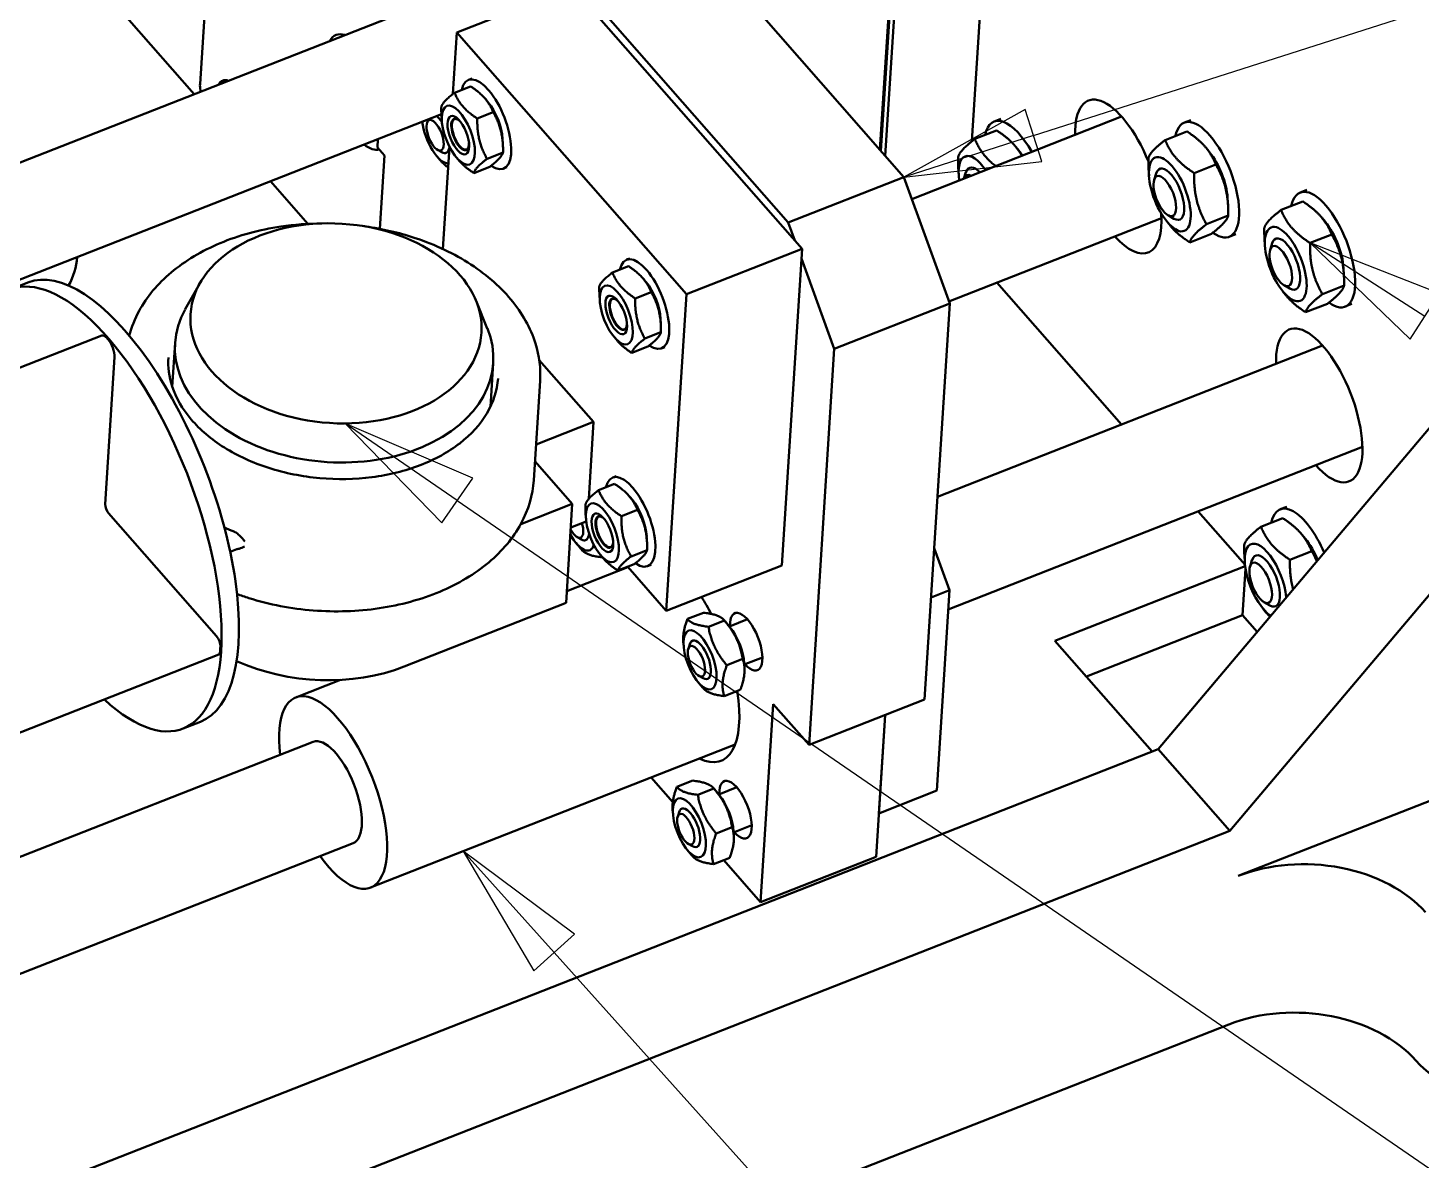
# Model space of a CAD drawing. Header units: millimetres. Extents: x -1259 to 2100, y -2965 to 1485.
# Drawn here: x 625.8 to 753.6, y 322.6 to 426.6 of the extents above; entities that cross this region are included whole.
import ezdxf

# ---------------------------------------------------------------- set-up
doc = ezdxf.new("R2010")
doc.units = ezdxf.units.MM
doc.header["$LTSCALE"] = 5
doc.layers.add('Symbol (ISO)', color=7, linetype='Continuous', lineweight=25)
doc.layers.add('Visible (ISO)', color=7, linetype='Continuous', lineweight=50)

# ---------------------------------------------------------------- blocks, each defined once
blk = doc.blocks.new('Balloon33')
at = {"layer": 'Symbol (ISO)'}
for p, q in [((134.815, 68.334), (133.145, 70.195)), ((135.187, 68.668), (133.145, 70.195)), ((133.145, 70.195), (134.443, 68)), ((134.443, 68), (135.187, 68.668)), ((134.815, 68.334), (154.077, 46.876))]:
    blk.add_line(p, q, dxfattribs=at)
at = {"layer": 'Symbol (ISO)', "flags": 128}
blk.add_lwpolyline([(135.187, 68.668), (133.145, 70.195), (134.443, 68), (135.187, 68.668)], dxfattribs=at)
at = {"layer": 'Symbol (ISO)'}
blk.add_solid([(135.187, 68.668), (133.145, 70.195), (134.443, 68), (135.187, 68.668)], dxfattribs=at)
blk = doc.blocks.new('Balloon34')
at = {"layer": 'Symbol (ISO)'}
for p, q in [((133.038, 76.633), (130.978, 78.05)), ((133.321, 77.045), (130.978, 78.05)), ((130.978, 78.05), (132.755, 76.221)), ((132.755, 76.221), (133.321, 77.045)), ((133.038, 76.633), (162.16, 56.616))]:
    blk.add_line(p, q, dxfattribs=at)
at = {"layer": 'Symbol (ISO)', "flags": 128}
blk.add_lwpolyline([(133.321, 77.045), (130.978, 78.05), (132.755, 76.221), (133.321, 77.045)], dxfattribs=at)
at = {"layer": 'Symbol (ISO)'}
blk.add_solid([(133.321, 77.045), (130.978, 78.05), (132.755, 76.221), (133.321, 77.045)], dxfattribs=at)
blk = doc.blocks.new('Balloon38')
at = {"layer": 'Symbol (ISO)'}
for p, q in [((150.795, 80.014), (148.69, 81.362)), ((151.065, 80.435), (148.69, 81.362)), ((148.69, 81.362), (150.525, 79.593)), ((150.525, 79.593), (151.065, 80.435))]:
    blk.add_line(p, q, dxfattribs=at)
at = {"layer": 'Symbol (ISO)', "flags": 128}
blk.add_lwpolyline([(151.065, 80.435), (148.69, 81.362), (150.525, 79.593), (151.065, 80.435)], dxfattribs=at)
at = {"layer": 'Symbol (ISO)'}
blk.add_solid([(151.065, 80.435), (148.69, 81.362), (150.525, 79.593), (151.065, 80.435)], dxfattribs=at)
blk = doc.blocks.new('Balloon39')
at = {"layer": 'Symbol (ISO)'}
for p, q in [((143.616, 83.334), (166.587, 90.692)), ((143.463, 83.811), (141.235, 82.572)), ((143.768, 82.858), (143.463, 83.811)), ((143.616, 83.334), (141.235, 82.572)), ((141.235, 82.572), (143.768, 82.858))]:
    blk.add_line(p, q, dxfattribs=at)
at = {"layer": 'Symbol (ISO)', "flags": 128}
blk.add_lwpolyline([(143.463, 83.811), (141.235, 82.572), (143.768, 82.858), (143.463, 83.811)], dxfattribs=at)
at = {"layer": 'Symbol (ISO)'}
blk.add_solid([(143.463, 83.811), (141.235, 82.572), (143.768, 82.858), (143.463, 83.811)], dxfattribs=at)

msp = doc.modelspace()

# ---------------------------------------------------------------- linework, layer by layer
at = {"layer": 'Visible (ISO)'}
for p, q in [((643.48, 451.18), (641.59, 421.42)), ((705.22, 433.52), (704.06, 415.27)), ((704.47, 414.81), (705.65, 433.44)), ((713.47, 432.62), (712.42, 416.15)), ((641.04, 420.47), (631.84, 430.96)), ((695.57, 408.69), (675.8, 431.2)), ((544.94, 382.73), (664.4, 429.64)), ((665.14, 426.13), (675.75, 430.3)), ((675.75, 430.3), (696.83, 406.28)), ((704.94, 430.46), (703.98, 415.35)), ((704.06, 415.27), (705.04, 430.75)), ((706.17, 412.86), (692.67, 428.24)), ((664.78, 420.49), (665.14, 426.13)), ((665.14, 426.13), (686.22, 402.12)), ((666.41, 421.19), (664.94, 420.61)), ((666.23, 421.78), (666.55, 421.91)), ((668.03, 419.72), (667.8, 420.01)), ((548.59, 373.42), (663.74, 418.64)), ((662.42, 417.84), (662.52, 418.16)), ((663.77, 418.05), (663.74, 418.56)), ((668.5, 418.81), (667.03, 418.23)), ((706.9, 410.84), (726.16, 418.41)), ((714.46, 417.96), (715.06, 418.2)), ((731.92, 417.86), (732.52, 418.1)), ((664.75, 417.93), (664.77, 417.98)), ((714.68, 417.15), (712.69, 416.36)), ((732.15, 417.05), (730.15, 416.26)), ((657.91, 416.35), (657.86, 415.59)), ((657.86, 415.59), (658.52, 414.84)), ((663.88, 406.25), (664.47, 415.65)), ((669.35, 416.38), (669.38, 415.86)), ((716.77, 415.26), (716.45, 415.64)), ((734.23, 415.16), (733.91, 415.54)), ((658.52, 414.84), (658.09, 408.11)), ((663.28, 414.82), (663.52, 414.53)), ((663.39, 415.36), (663.77, 415.14)), ((664.17, 415.08), (664.17, 415.08)), ((665.09, 414.7), (665.32, 414.41)), ((665.72, 415.45), (665.77, 415.43)), ((669.39, 415.12), (667.92, 414.54)), ((668.19, 413.81), (666.71, 413.23)), ((669.43, 413.64), (669.74, 413.76)), ((711.21, 413.08), (711.17, 413.75)), ((711.69, 412.72), (711.87, 413.3)), ((728.67, 412.98), (728.63, 413.65)), ((729.15, 412.61), (729.33, 413.2)), ((734.81, 414.01), (732.81, 413.23)), ((651.49, 408.57), (648.06, 412.48)), ((706.17, 412.86), (695.57, 408.69)), ((710.38, 401.25), (706.17, 412.86)), ((735.88, 410.94), (735.92, 410.26)), ((742.78, 410.63), (740.79, 409.84)), ((742.55, 411.44), (743.16, 411.68)), ((730.43, 409.35), (730.96, 409.04)), ((735.94, 409.32), (733.94, 408.53)), ((695.57, 408.69), (696.17, 407.03)), ((710.31, 401.44), (729.81, 409.1)), ((730.33, 408.76), (730.64, 408.37)), ((744.86, 408.74), (744.55, 409.12)), ((734.4, 407.65), (732.41, 406.87)), ((736.03, 407.39), (736.64, 407.63)), ((739.31, 406.56), (739.27, 407.23)), ((739.78, 406.19), (739.97, 406.78)), ((745.44, 407.59), (743.45, 406.81)), ((680.73, 405.28), (681.04, 405.4)), ((686.22, 402.12), (696.83, 406.28)), ((696.83, 406.28), (694.98, 377.2)), ((696.77, 405.38), (699.77, 397.08)), ((680.9, 404.68), (679.43, 404.1)), ((746.52, 404.52), (746.56, 403.84)), ((625.79, 403.17), (624.2, 402.55)), ((641.57, 403.1), (640.23, 400.72)), ((682.53, 403.21), (682.29, 403.5)), ((714.72, 403.17), (726.16, 390.15)), ((741.06, 402.93), (741.6, 402.62)), ((746.57, 402.9), (744.58, 402.11)), ((666.92, 401.49), (667.95, 398.96)), ((678.27, 401.54), (678.24, 402.05)), ((679.24, 401.42), (679.26, 401.47)), ((682.99, 402.3), (681.52, 401.72)), ((686.22, 402.12), (684.37, 373.04)), ((740.96, 402.34), (741.28, 401.95)), ((699.77, 397.08), (710.38, 401.25)), ((708.08, 364.89), (710.38, 401.25)), ((745.04, 401.23), (743.04, 400.45)), ((746.67, 400.97), (747.27, 401.21)), ((680.21, 398.94), (680.26, 398.92)), ((683.84, 399.87), (683.87, 399.35)), ((536.17, 360.46), (632.56, 398.31)), ((633.14, 397.98), (633.07, 398.05)), ((679.58, 398.19), (679.82, 397.91)), ((683.88, 398.61), (682.41, 398.03)), ((639.04, 393.61), (639.29, 397.63)), ((682.68, 397.3), (681.2, 396.72)), ((683.93, 397.13), (684.24, 397.25)), ((697.47, 360.73), (699.77, 397.08)), ((709.26, 383.51), (744.6, 397.4)), ((632.88, 382.83), (633.74, 396.32)), ((668.23, 391.76), (668.48, 395.78)), ((672.72, 396.06), (677.7, 390.38)), ((672.79, 394.14), (672.22, 385.05)), ((757.46, 393.47), (729.5, 360.33)), ((672.42, 388.3), (677.7, 390.38)), ((677.7, 390.38), (677.26, 383.31)), ((710.24, 373.16), (748.26, 388.09)), ((675.75, 382.85), (672.33, 386.76)), ((679.46, 385.28), (679.77, 385.4)), ((736.09, 352.83), (764.05, 385.97)), ((679.63, 384.69), (678.16, 384.11)), ((675.75, 382.85), (671.02, 380.99)), ((675.18, 373.76), (675.75, 382.85)), ((681.73, 382.31), (680.25, 381.73)), ((681.26, 383.22), (681.02, 383.51)), ((740.71, 382.36), (741.31, 382.6)), ((643.09, 370.71), (633.18, 382)), ((677.02, 381.25), (675.62, 380.7)), ((677, 381.55), (676.97, 382.06)), ((677.97, 381.43), (677.99, 381.48)), ((733.17, 382.16), (737.48, 377.25)), ((740.94, 381.55), (738.94, 380.76)), ((676.19, 379.81), (676.58, 379.59)), ((682.57, 379.87), (682.6, 379.36)), ((743.02, 379.66), (742.7, 380.04)), ((644.35, 378.45), (644.95, 378.69)), ((676.09, 379.27), (676.53, 378.73)), ((676.97, 379.53), (676.97, 379.53)), ((678.95, 378.95), (678.99, 378.92)), ((682.61, 378.62), (681.14, 378.04)), ((710.35, 374.93), (708.96, 378.79)), ((743.6, 378.51), (741.6, 377.73)), ((678.31, 378.2), (678.55, 377.91)), ((678.52, 377.95), (678.51, 377.95)), ((681.41, 377.31), (679.94, 376.73)), ((682.66, 377.14), (682.97, 377.26)), ((684.37, 373.04), (694.98, 377.2)), ((737.46, 377.47), (737.42, 378.15)), ((737.94, 377.11), (738.12, 377.7)), ((680.85, 377.06), (675.25, 374.86)), ((684.37, 373.04), (680.83, 377.08)), ((737.49, 377.15), (720.04, 370.3)), ((737.53, 376.88), (737.26, 372.63)), ((708.67, 374.27), (710.35, 374.93)), ((710.35, 374.93), (709.19, 356.53)), ((675.18, 373.76), (660.33, 367.93)), ((739.22, 373.85), (739.76, 373.54)), ((687.79, 372.87), (686.31, 372.29)), ((689.71, 372.15), (688.24, 371.58)), ((690.21, 371.55), (689.77, 372.08)), ((691.82, 372.27), (690.16, 371.61)), ((737.26, 372.63), (722.94, 367.01)), ((738.59, 371.11), (737.26, 372.63)), ((739.12, 373.26), (739.43, 372.87)), ((736.86, 348.7), (795.2, 371.62)), ((685.95, 369.88), (685.93, 370.29)), ((686.4, 369.55), (686.53, 369.97)), ((686.78, 370.29), (686.78, 370.29)), ((720.04, 370.3), (728.97, 360.13)), ((551.29, 332.88), (643.3, 369.02)), ((691.4, 368.62), (689.93, 368.04)), ((693.19, 368.77), (691.53, 368.12)), ((687.37, 367.07), (687.76, 366.86)), ((691.53, 368.21), (691.55, 367.79)), ((654.48, 366.7), (650.37, 365.09)), ((687.27, 366.53), (687.71, 366)), ((688.15, 366.8), (688.15, 366.8)), ((691.16, 365.79), (689.69, 365.21)), ((693.02, 346.3), (694.18, 364.48)), ((694.18, 364.48), (697.47, 360.73)), ((697.47, 360.73), (708.08, 364.89)), ((704.45, 363.47), (703.63, 350.47)), ((704.45, 363.47), (703.88, 354.44)), ((641.62, 362.86), (640.03, 362.23)), ((552.7, 322.03), (651.97, 361.02)), ((690.69, 360.78), (657.23, 347.64)), ((552.49, 290.82), (729.5, 360.33)), ((729.5, 360.33), (736.09, 352.83)), ((682.98, 357.75), (684.97, 355.48)), ((686.81, 357.45), (685.34, 356.87)), ((688.74, 356.73), (687.26, 356.15)), ((690.84, 356.84), (689.18, 356.19)), ((689.24, 356.13), (688.79, 356.66)), ((703.88, 354.44), (709.19, 356.53)), ((684.97, 354.45), (684.95, 354.87)), ((685.42, 354.13), (685.55, 354.55)), ((685.8, 354.86), (685.8, 354.86)), ((690.42, 353.19), (688.95, 352.61)), ((692.21, 353.35), (690.55, 352.7)), ((736.09, 352.83), (449.68, 240.35)), ((553.81, 311.72), (655.63, 351.71)), ((686.39, 351.65), (686.78, 351.43)), ((690.55, 352.78), (690.57, 352.37)), ((686.29, 351.11), (686.73, 350.58)), ((687.17, 351.37), (687.17, 351.37)), ((690.19, 350.37), (688.71, 349.79)), ((703.63, 350.47), (693.02, 346.3)), ((689.64, 350.15), (693.02, 346.3)), ((475.04, 232.59), (735.99, 335.07))]:
    msp.add_line(p, q, dxfattribs=at)
for centre, major_axis, ratio, start_param, end_param in [((656.13, 420.67), (-2.06, 5.24), 0.41082, 5.957795, 6.608576), ((667.83, 417.71), (1.6, -4.07), 0.41082, 5.726635, 9.961644), ((645.03, 418.22), (-1.37, 3.49), 0.41082, 5.96052, 6.60585), ((667.83, 417.71), (1.05, -2.68), 0.41082, 0.895404, 2.246188), ((725.85, 412.91), (-2.74, 6.98), 0.41082, 4.749368, 7.124254), ((663.48, 416.83), (-0.69, 1.75), 0.41082, 5.215174, 5.733307), ((663.48, 416.83), (-0.69, 1.75), 0.41082, 5.215217, 5.733162), ((665.45, 416.78), (0.56, -1.43), 0.41082, 2.330062, 7.094716), ((665.49, 416.79), (0.55, -1.39), 0.41082, 2.715709, 6.709069), ((716.51, 412.72), (-2.06, 5.24), 0.41082, 5.030951, 6.836788), ((733.97, 412.62), (2.06, -5.24), 0.41082, 5.712755, 9.978381), ((663.48, 416.83), (1.05, -2.68), 0.41082, 4.122781, 6.147564), ((656.13, 420.67), (2.06, -5.24), 0.41082, 5.691948, 6.215055), ((663.48, 416.83), (0.69, -1.75), 0.41082, 5.802435, 6.971793), ((663.48, 416.83), (0.69, -1.75), 0.41082, 5.815748, 6.971836), ((713.12, 411.39), (-1.33, 3.37), 0.41082, 5.219899, 7.346472), ((716.51, 412.72), (1.33, -3.37), 0.41082, 2.078306, 2.246188), ((733.97, 412.62), (1.33, -3.37), 0.41082, 0.895404, 2.246188), ((712.66, 411.21), (-0.72, 1.83), 0.41082, 5.826178, 6.740192), ((713.12, 411.39), (-0.91, 2.33), 0.41082, 5.494394, 6.750623), ((730.58, 411.29), (0.91, -2.33), 0.41082, 5.815748, 9.892215), ((744.61, 406.2), (2.06, -5.24), 0.41082, 5.712755, 9.978381), ((725.85, 412.91), (2.74, -6.98), 0.41082, 5.442117, 7.192712), ((744.61, 406.2), (1.33, -3.37), 0.41082, 0.895404, 2.246188), ((741.22, 404.87), (0.91, -2.33), 0.41082, 5.815748, 9.892215), ((617.83, 406.29), (12.47, -0.79), 0.685053, 5.969289, 6.285243), ((682.33, 401.2), (1.6, -4.07), 0.41082, 5.726635, 9.961644), ((632.11, 382.39), (7.92, -20.16), 0.41082, 5.58145, 10.126513), ((633.7, 383.02), (7.92, -20.16), 0.41082, 0, 3.141593), ((682.33, 401.2), (1.05, -2.68), 0.41082, 0.895404, 2.246188), ((679.95, 400.27), (0.56, -1.43), 0.41082, 2.330062, 7.094716), ((679.99, 400.28), (0.55, -1.39), 0.41082, 2.715709, 6.709069), ((653.89, 396.7), (-14.6, 0.93), 0.685053, 5.964354, 9.743609), ((744.29, 391.9), (-2.74, 6.98), 0.41082, 2.300524, 7.124254), ((633.01, 397.15), (-0.46, 1.16), 0.41082, 5.439197, 6.283185), ((632.11, 382.39), (-7.86, 20), 0.41082, 5.43593, 5.436289), ((632.11, 382.39), (-7.86, 20), 0.41082, 5.429754, 5.430114), ((633.08, 397.07), (-0.46, 1.16), 0.41082, 3.862225, 5.426846), ((681.06, 381.21), (1.6, -4.07), 0.41082, 5.726635, 9.961644), ((633.21, 382.46), (-0.228, 0.582), 0.41082, 0.720633, 2.291429), ((681.06, 381.21), (1.05, -2.68), 0.41082, 0.895404, 2.246188), ((742.77, 377.12), (-2.06, 5.24), 0.41082, 4.794752, 6.836788), ((675.96, 381.15), (0.55, -1.39), 0.41082, 5.047935, 7.656048), ((678.68, 380.28), (0.56, -1.43), 0.41082, 2.330062, 7.094716), ((678.72, 380.29), (0.55, -1.39), 0.41082, 2.715709, 6.709069), ((653.56, 391.57), (-18.99, 1.2), 0.685053, 1.076085, 1.125583), ((676.29, 381.28), (1.05, -2.68), 0.41082, 5.032196, 6.759024), ((676.29, 381.28), (0.69, -1.75), 0.41082, 5.802435, 7.00964), ((676.29, 381.28), (0.69, -1.75), 0.41082, 5.815748, 7.009745), ((739.37, 375.79), (-1.33, 3.37), 0.41082, 4.095328, 8.908198), ((742.77, 377.12), (1.33, -3.37), 0.41082, 1.577068, 2.246188), ((739.37, 375.79), (0.91, -2.33), 0.41082, 5.815748, 9.892215), ((685.62, 368.86), (-3.77, 9.6), 0.41082, 0.422793, 0.4297), ((685.62, 368.86), (3.77, -9.6), 0.41082, 1.82324, 2.005567), ((691.7, 370.2), (-1.03, 2.62), 0.41082, 2.300524, 7.124254), ((690.01, 369.54), (1.05, -2.68), 0.41082, 0.895404, 2.246188), ((643.06, 370.17), (-0.274, 0.698), 0.41082, 3.877292, 5.433022), ((632.11, 382.39), (-7.86, 20), 0.41082, 3.847158, 3.877292), ((687.47, 368.54), (0.69, -1.75), 0.41082, 5.815748, 9.892215), ((687.47, 368.54), (0.69, -1.75), 0.41082, 5.802435, 9.905528), ((643.03, 369.72), (0.274, -0.698), 0.41082, 0, 0.705566), ((652.62, 376.71), (-14.6, 0.93), 0.685053, 1.061322, 2.169934), ((685.62, 368.86), (3.77, -9.6), 0.41082, 5.853486, 7.360824), ((653.8, 356.36), (3.43, -8.73), 0.41082, 5.274925, 10.433038), ((653.8, 356.36), (-1.83, 4.65), 0.41082, 3.141593, 6.283185), ((690.72, 354.78), (-1.03, 2.62), 0.41082, 2.300524, 7.124254), ((689.03, 354.12), (1.05, -2.68), 0.41082, 0.895404, 2.246188), ((686.49, 353.12), (0.69, -1.75), 0.41082, 5.815748, 9.892215), ((686.49, 353.12), (0.69, -1.75), 0.41082, 5.802435, 9.905528), ((743.45, 341.2), (-12.47, 0.79), 0.685053, 3.74073, 5.311527), ((742.58, 327.57), (12.47, -0.79), 0.685053, 0.599138, 2.169934), ((763.8, 335.9), (12.47, -0.79), 0.685053, 3.74073, 5.311527)]:
    msp.add_ellipse(centre, major_axis=major_axis, ratio=ratio, start_param=start_param, end_param=end_param, dxfattribs=at)
for centre, major_axis, ratio in [((665.29, 416.71), (1.05, -2.68), 0.41082), ((663.16, 416.7), (-0.55, 1.39), 0.41082), ((665.29, 416.71), (0.69, -1.75), 0.41082), ((730.58, 411.29), (1.33, -3.37), 0.41082), ((730.12, 411.11), (0.72, -1.83), 0.41082), ((654.06, 399.43), (-13.35, 0.85), 0.685053), ((741.22, 404.87), (1.33, -3.37), 0.41082), ((740.76, 404.69), (0.72, -1.83), 0.41082), ((679.78, 400.2), (1.05, -2.68), 0.41082), ((679.78, 400.2), (0.69, -1.75), 0.41082), ((678.51, 380.21), (1.05, -2.68), 0.41082), ((678.51, 380.21), (0.69, -1.75), 0.41082), ((738.92, 375.61), (0.72, -1.83), 0.41082), ((687.47, 368.54), (1.05, -2.68), 0.41082), ((687.14, 368.41), (-0.55, 1.39), 0.41082), ((686.49, 353.12), (1.05, -2.68), 0.41082), ((686.16, 352.99), (-0.55, 1.39), 0.41082)]:
    msp.add_ellipse(centre, major_axis=major_axis, ratio=ratio, dxfattribs=at)
for points, knots in [([(641.59, 421.42), (641.58, 421.33), (641.58, 421.23), (641.59, 421.03), (641.6, 420.93), (641.62, 420.78), (641.63, 420.74), (641.63, 420.7)], [3.1415927, 3.1415927, 3.1415927, 3.1415927, 3.2986723, 3.2986723, 3.4557519, 3.4557519, 3.5160743, 3.5160743, 3.5160743, 3.5160743]), ([(635.09, 398.31), (635.29, 399.09), (635.6, 399.84), (636.7, 401.87), (637.7, 403.06), (640.22, 405.18), (641.74, 406.09), (645.15, 407.51), (647.03, 408.03), (650.24, 408.5), (651.5, 408.6), (652.77, 408.6)], [3.872603, 3.872603, 3.872603, 3.872603, 4.04946, 4.04946, 4.363762, 4.363762, 4.685301, 4.685301, 5.00919, 5.00919, 5.212358, 5.212358, 5.212358, 5.212358]), ([(656.5, 408.37), (658.03, 408.17), (659.53, 407.83), (662.85, 406.79), (664.61, 405.99), (667.71, 404.04), (669.05, 402.9), (671.15, 400.38), (671.92, 399.01), (672.72, 396.46), (672.87, 395.29), (672.79, 394.14)], [5.410695, 5.410695, 5.410695, 5.410695, 5.657067, 5.657067, 5.981078, 5.981078, 6.304854, 6.304854, 6.625666, 6.625666, 6.882323, 6.882323, 6.882323, 6.882323]), ([(668.93, 394.38), (668.86, 393.28), (668.51, 392.18), (667.32, 390.16), (666.48, 389.23), (664.39, 387.62), (663.16, 386.94), (660.43, 385.89), (658.93, 385.51), (655.8, 385.11), (654.17, 385.08), (650.96, 385.37), (649.38, 385.68), (646.41, 386.64), (645.03, 387.27), (642.62, 388.78), (641.59, 389.66), (639.96, 391.56), (639.37, 392.59), (638.74, 394.52), (638.62, 395.42), (638.68, 396.3)], [0.599138, 0.599138, 0.599138, 0.599138, 0.935113, 0.935113, 1.261163, 1.261163, 1.578223, 1.578223, 1.893303, 1.893303, 2.208475, 2.208475, 2.523775, 2.523775, 2.838883, 2.838883, 3.154115, 3.154115, 3.472452, 3.472452, 3.74073, 3.74073, 3.74073, 3.74073]), ([(672.22, 385.05), (672.13, 383.66), (671.72, 382.29), (670.33, 379.73), (669.32, 378.53), (666.81, 376.42), (665.28, 375.51), (661.88, 374.08), (659.99, 373.57), (656.06, 372.98), (654.01, 372.92), (649.95, 373.23), (647.95, 373.62), (645.7, 374.33), (645.34, 374.45), (644.98, 374.58)], [0.599138, 0.599138, 0.599138, 0.599138, 0.907867, 0.907867, 1.22217, 1.22217, 1.543709, 1.543709, 1.867597, 1.867597, 2.191587, 2.191587, 2.515474, 2.515474, 2.578423, 2.578423, 2.578423, 2.578423]), ([(644.85, 380.24), (644.87, 380.23), (644.9, 380.21), (645.05, 380.11), (645.16, 380.01), (645.41, 379.77), (645.54, 379.6), (645.69, 379.4), (645.69, 379.4), (645.69, 379.4)], [0.3055124, 0.3055124, 0.3055124, 0.3055124, 0.3112641, 0.3112641, 0.3447697, 0.3447697, 0.4071604, 0.4071604, 0.4075018, 0.4075018, 0.4075018, 0.4075018]), ([(644.95, 378.69), (644.96, 378.69), (644.97, 378.7), (644.99, 378.7), (645.01, 378.71), (645.03, 378.71), (645.04, 378.72), (645.07, 378.72), (645.08, 378.73), (645.1, 378.73), (645.12, 378.73), (645.13, 378.74)], [4.712389, 4.712389, 4.712389, 4.712389, 4.7637631, 4.7637631, 4.8151372, 4.8151372, 4.8665113, 4.8665113, 4.9178854, 4.9178854, 4.9692595, 4.9692595, 4.9692595, 4.9692595]), ([(645.66, 378.94), (645.66, 378.94), (645.66, 378.94), (645.49, 378.86), (645.34, 378.78), (645.16, 378.74), (645.14, 378.74), (645.13, 378.74)], [-0.00034139, -0.00034139, -0.00034139, -0.00034139, 0, 0, 0.06239071, 0.06239071, 0.06750181, 0.06750181, 0.06750181, 0.06750181])]:
    msp.add_open_spline(points, degree=3, knots=knots, dxfattribs=at)
for points, weights in [([(668.5, 418.81), (667.94, 420.19), (666.41, 421.19)], [1, 1.15470053838, 1]), ([(663.73, 419.31), (663.85, 419.77), (664.94, 420.61)], [1, 1.15470053838, 1]), ([(664.94, 420.61), (665.5, 419.23), (667.03, 418.23)], [1, 1.15470053838, 1]), ([(663.74, 418.56), (663.72, 418.91), (663.73, 419.31)], [1.04390091434, 1.02648459706, 1]), ([(667.03, 418.23), (666.99, 416.19), (667.92, 414.54)], [1, 1.15470053838, 1]), ([(669.39, 415.12), (669.43, 417.15), (668.5, 418.81)], [1, 1.15470053838, 1]), ([(717.01, 414.81), (716.31, 416.09), (714.68, 417.15)], [1.04752190964, 1.12538392032, 1]), ([(734.81, 414.01), (734.1, 415.77), (732.15, 417.05)], [1, 1.15470053838, 1]), ([(711.16, 414.7), (711.3, 415.29), (712.69, 416.36)], [1, 1.15470053838, 1]), ([(712.69, 416.36), (713.28, 414.9), (714.6, 413.87)], [1, 1.12538392032, 1.04752190964]), ([(728.62, 414.6), (728.76, 415.19), (730.15, 416.26)], [1, 1.15470053838, 1]), ([(730.15, 416.26), (730.86, 414.5), (732.81, 413.23)], [1, 1.15470053838, 1]), ([(664.35, 413.74), (663.86, 414.12), (663.52, 414.53)], [1.04499341847, 1.08157439426, 1.07679881773]), ([(666.71, 413.23), (665.83, 413.81), (665.32, 414.41)], [1, 1.08388134252, 1.07679881773]), ([(667.92, 414.54), (666.83, 413.69), (666.71, 413.23)], [1, 1.15470053838, 1]), ([(668.19, 413.81), (669.27, 414.66), (669.39, 415.12)], [1, 1.15470053838, 1]), ([(711.17, 413.75), (711.14, 414.2), (711.16, 414.7)], [1.04390091434, 1.02648459706, 1]), ([(728.63, 413.65), (728.61, 414.1), (728.62, 414.6)], [1.04390091434, 1.02648459706, 1]), ([(732.81, 413.23), (732.76, 410.64), (733.94, 408.53)], [1, 1.15470053838, 1]), ([(735.94, 409.32), (735.99, 411.91), (734.81, 414.01)], [1, 1.15470053838, 1]), ([(745.44, 407.59), (744.73, 409.35), (742.78, 410.63)], [1, 1.15470053838, 1]), ([(734.4, 407.65), (735.79, 408.73), (735.94, 409.32)], [1, 1.15470053838, 1]), ([(739.25, 408.18), (739.4, 408.77), (740.79, 409.84)], [1, 1.15470053838, 1]), ([(740.79, 409.84), (741.5, 408.08), (743.45, 406.81)], [1, 1.15470053838, 1]), ([(732.41, 406.87), (731.28, 407.6), (730.64, 408.37)], [1, 1.08388134252, 1.07679881773]), ([(733.94, 408.53), (732.56, 407.46), (732.41, 406.87)], [1, 1.15470053838, 1]), ([(739.27, 407.23), (739.24, 407.68), (739.25, 408.18)], [1.04390091434, 1.02648459706, 1]), ([(743.45, 406.81), (743.39, 404.22), (744.58, 402.11)], [1, 1.15470053838, 1]), ([(746.57, 402.9), (746.63, 405.49), (745.44, 407.59)], [1, 1.15470053838, 1]), ([(678.22, 402.8), (678.34, 403.26), (679.43, 404.1)], [1, 1.15470053838, 1]), ([(679.43, 404.1), (679.99, 402.72), (681.52, 401.72)], [1, 1.15470053838, 1]), ([(682.99, 402.3), (682.43, 403.68), (680.9, 404.68)], [1, 1.15470053838, 1]), ([(678.24, 402.05), (678.22, 402.4), (678.22, 402.8)], [1.04390091434, 1.02648459706, 1]), ([(745.04, 401.23), (746.43, 402.31), (746.57, 402.9)], [1, 1.15470053838, 1]), ([(681.52, 401.72), (681.48, 399.69), (682.41, 398.03)], [1, 1.15470053838, 1]), ([(683.88, 398.61), (683.92, 400.65), (682.99, 402.3)], [1, 1.15470053838, 1]), ([(743.04, 400.45), (741.92, 401.18), (741.28, 401.95)], [1, 1.08388134252, 1.07679881773]), ([(744.58, 402.11), (743.19, 401.04), (743.04, 400.45)], [1, 1.15470053838, 1]), ([(681.2, 396.72), (680.32, 397.3), (679.82, 397.91)], [1, 1.08388134252, 1.07679881773]), ([(682.41, 398.03), (681.32, 397.19), (681.2, 396.72)], [1, 1.15470053838, 1]), ([(682.68, 397.3), (683.77, 398.15), (683.88, 398.61)], [1, 1.15470053838, 1]), ([(676.96, 382.8), (677.07, 383.27), (678.16, 384.11)], [1, 1.15470053838, 1]), ([(678.16, 384.11), (678.72, 382.73), (680.25, 381.73)], [1, 1.15470053838, 1]), ([(681.73, 382.31), (681.17, 383.69), (679.63, 384.69)], [1, 1.15470053838, 1]), ([(676.97, 382.06), (676.95, 382.41), (676.96, 382.8)], [1.04390091434, 1.02648459706, 1]), ([(682.61, 378.62), (682.66, 380.65), (681.73, 382.31)], [1, 1.15470053838, 1]), ([(680.25, 381.73), (680.21, 379.69), (681.14, 378.04)], [1, 1.15470053838, 1]), ([(743.6, 378.51), (742.89, 380.27), (740.94, 381.55)], [1, 1.15470053838, 1]), ([(737.41, 379.1), (737.56, 379.69), (738.94, 380.76)], [1, 1.15470053838, 1]), ([(738.94, 380.76), (739.65, 379), (741.6, 377.73)], [1, 1.15470053838, 1]), ([(676.59, 378.66), (676.56, 378.7), (676.53, 378.73)], [1, 1.00299958007, 1.00588283889]), ([(678.51, 377.95), (677.06, 378.11), (676.59, 378.66)], [1, 1.15470053838, 1]), ([(681.41, 377.31), (682.5, 378.15), (682.61, 378.62)], [1, 1.15470053838, 1]), ([(737.42, 378.15), (737.4, 378.6), (737.41, 379.1)], [1.04390091434, 1.02648459706, 1]), ([(744.06, 377.59), (743.87, 378.04), (743.6, 378.51)], [1.04961508138, 1.03103262414, 1]), ([(678.51, 377.96), (678.51, 377.96), (678.51, 377.95)], [1.00183527725, 1.00092314734, 1]), ([(679.94, 376.73), (679.05, 377.31), (678.55, 377.91)], [1, 1.08388134252, 1.07679881773]), ([(681.14, 378.04), (680.05, 377.19), (679.94, 376.73)], [1, 1.15470053838, 1]), ([(741.6, 377.73), (741.57, 376.21), (741.89, 375.02)], [1, 1.08544083445, 1.07650402461]), ([(685.93, 370.29), (685.88, 371.14), (686.31, 372.29)], [1.06644186217, 1.1063979579, 1]), ([(686.31, 372.29), (686.79, 371.74), (688.24, 371.58)], [1, 1.15470053838, 1]), ([(689.71, 372.15), (689.24, 372.7), (687.79, 372.87)], [1, 1.15470053838, 1]), ([(691.4, 368.62), (691.04, 370.58), (689.71, 372.15)], [1, 1.15470053838, 1]), ([(739.77, 372.5), (739.59, 372.69), (739.43, 372.87)], [1.07486327418, 1.07852136143, 1.07679881773]), ([(688.24, 371.58), (688.6, 369.61), (689.93, 368.04)], [1, 1.15470053838, 1]), ([(691.16, 365.79), (691.77, 367.39), (691.4, 368.62)], [1, 1.15470053838, 1]), ([(689.93, 368.04), (689.32, 366.43), (689.69, 365.21)], [1, 1.15470053838, 1]), ([(687.77, 365.93), (687.74, 365.96), (687.71, 366)], [1, 1.00299958007, 1.00588283889]), ([(689.69, 365.21), (688.24, 365.38), (687.77, 365.93)], [1, 1.15470053838, 1]), ([(684.95, 354.87), (684.9, 355.72), (685.34, 356.87)], [1.06644186217, 1.1063979579, 1]), ([(685.34, 356.87), (685.81, 356.32), (687.26, 356.15)], [1, 1.15470053838, 1]), ([(688.74, 356.73), (688.26, 357.28), (686.81, 357.45)], [1, 1.15470053838, 1]), ([(690.42, 353.19), (690.07, 355.15), (688.74, 356.73)], [1, 1.15470053838, 1]), ([(687.26, 356.15), (687.62, 354.19), (688.95, 352.61)], [1, 1.15470053838, 1]), ([(690.19, 350.37), (690.79, 351.97), (690.42, 353.19)], [1, 1.15470053838, 1]), ([(688.95, 352.61), (688.35, 351.01), (688.71, 349.79)], [1, 1.15470053838, 1]), ([(686.79, 350.51), (686.76, 350.54), (686.73, 350.58)], [1, 1.00299958007, 1.00588283889]), ([(688.71, 349.79), (687.26, 349.96), (686.79, 350.51)], [1, 1.15470053838, 1])]:
    msp.add_rational_spline(points, weights, degree=2, dxfattribs=at)
msp.add_open_spline([(644.64, 380.35), (644.71, 380.32), (644.78, 380.28), (644.85, 380.24)], degree=3, dxfattribs=at)

# ---------------------------------------------------------------- block references
at = {"layer": 'Symbol (ISO)', "xscale": 5, "yscale": 5, "zscale": 5}
for name in ['Balloon39', 'Balloon38', 'Balloon34', 'Balloon33']:
    msp.add_blockref(name, (0, 0), dxfattribs=at)

doc.saveas('drawing.dxf')
